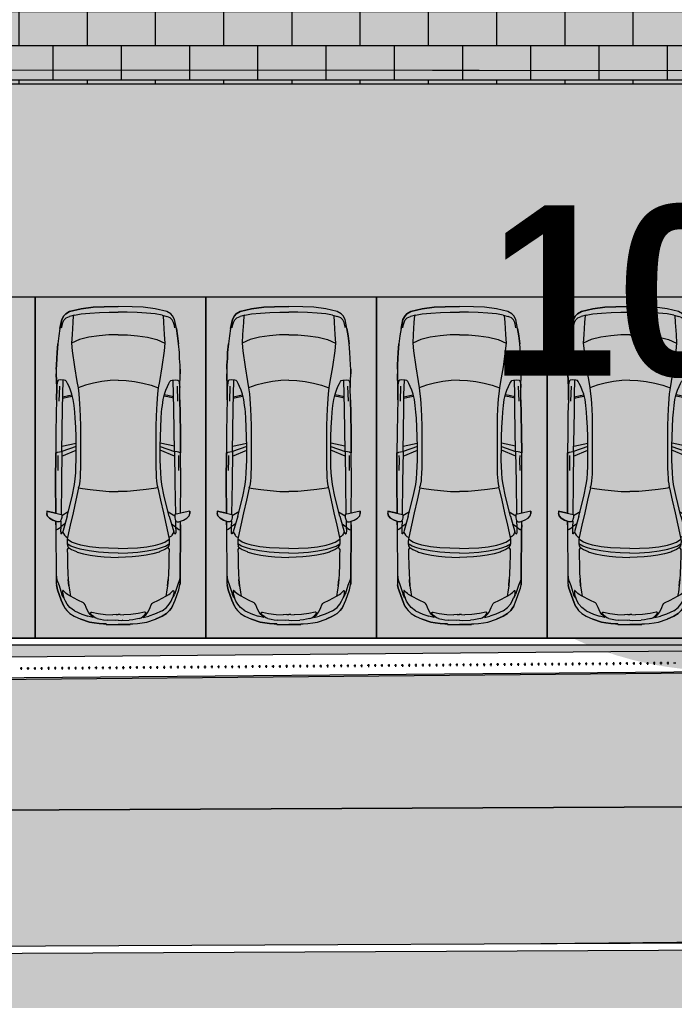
# Model space of a CAD drawing. Header units: millimetres. Extents: x -284281 to 1648660, y -821378 to -151356.
# Drawn here: x 449007 to 458603, y -275999 to -261619 of the extents above; entities that cross this region are included whole.
import ezdxf

# ---------------------------------------------------------------- set-up
doc = ezdxf.new("R2010")
doc.units = ezdxf.units.MM
doc.header["$MEASUREMENT"] = 0
doc.set_wipeout_variables(frame=1)
doc.linetypes.add('Wipeout_Contour', pattern=[1000, 0, -1000])
for name, color, linetype in [('Cars', 7, 'Continuous'), ('Divers - Dessin général', 7, 'Continuous'), ('Hachure', 7, 'Continuous'), ('Sols_ Dalles', 7, 'Continuous'), ('Structure - Murs extérieurs', 7, 'Continuous'), ('TopoAlt', 7, 'Continuous')]:
    doc.layers.add(name, color=color, linetype=linetype)
doc.styles.add('STYLE_GENERE_4', font='AGENCYB.TTF')

# ---------------------------------------------------------------- blocks, each defined once
blk = doc.blocks.new('Dalle_31_2', base_point=(360548, -295063))
at = {"linetype": 'Continuous', "lineweight": 0, "true_color": 0x6f6f6f}
h = blk.add_hatch(color=8, dxfattribs=at)
h.paths.add_polyline_path([(360548, -295063), (487920, -293827), (487920, -270903), (487463, -270903), (472886, -271041), (472886, -271062, 0.001346), (472886, -271073), (472897, -273095, -0.414214), (470908, -275106), (462184, -275106, -0.005189), (462131, -275116), (454148, -275196), (438771, -275253, -0.386553), (436573, -273475, -0.025189), (436562, -273329), (436569, -267730, -0.098562), (436800, -266944), (436817, -266952, -0.258849), (438655, -265606), (438653, -265587), (439337, -265587), (439337, -265687), (439337, -270687), (469237, -270687), (469237, -265687), (470908, -265687), (472605, -265687), (472605, -163738), (371863, -163738), (371863, -271041), (371883, -271041), (371883, -272001), (371883, -272001, -0.409427), (367883, -275935), (360548, -275935)])
h.paths.add_polyline_path([(377135, -260640), (373845, -260640), (373845, -248365), (373845, -243090), (373845, -242190), (377135, -242190)], flags=0)
h.paths.add_polyline_path([(380203, -193811), (380203, -171996), (431506, -171996), (464310, -171996), (464310, -262266), (464310, -262366), (438594, -262351), (437926, -262351), (436550, -262351), (436550, -189811), (412055, -189811), (412055, -201781), (412055, -204496), (415454, -204496), (415454, -208496), (415454, -218296), (405655, -218296), (405655, -222496), (415475, -222496), (415475, -260811), (380203, -260811), (380203, -230016)], flags=0)
h.paths.add_polyline_path([(381437, -269434, -0.090319), (381558, -268728, -0.201449), (382612, -267593, -0.104211), (383418, -267415), (384017, -267409, -0.104045), (384825, -267571, -0.238255), (385984, -268953, -0.055189), (386036, -269390), (386038, -269611), (386051, -270890), (385792, -271893, -0.267949), (384070, -272909), (383470, -272915, -0.193717), (382079, -272370, -0.070569), (381728, -271931, -0.131652), (381451, -270934)], flags=0)
h.paths.add_polyline_path([(392017, -273452), (392030, -267378, -0.380557), (394017, -265610), (394094, -265610), (394094, -270610), (409094, -270610), (409094, -265610), (414056, -265610, -0.414214), (415556, -267110), (415556, -273661, -0.345502), (413837, -275433), (394027, -275599, -0.415791), (392017, -273599)], flags=0)
h.paths.add_polyline_path([(424210, -271504, -0.134474), (423930, -270485), (423930, -268985, -0.414214), (425930, -266985), (426530, -266985, -0.414214), (428530, -268985), (428530, -270485, -0.12882), (428274, -271466, -0.270936), (426530, -272485), (425930, -272485, -0.26498)], flags=0)
at = {"color": 9, "linetype": 'Continuous', "lineweight": 5, "flags": 128}
blk.add_lwpolyline([(462131, -275116), (454148, -275196), (438771, -275253, -0.386553), (436573, -273475, -0.025189), (436562, -273329), (436569, -267730, -0.098562), (436800, -266944), (436817, -266952, -0.258849), (438655, -265606), (438653, -265587), (439337, -265587), (439337, -265687), (439337, -270687), (469237, -270687)], format="xyb", dxfattribs=at)
blk.add_lwpolyline([(380203, -193811), (380203, -230016), (380203, -260811), (415475, -260811), (415475, -222496), (405655, -222496), (405655, -218296), (415454, -218296), (415454, -208496), (415454, -204496), (412055, -204496), (412055, -201781), (412055, -189811), (436550, -189811), (436550, -262351), (437926, -262351), (438594, -262351), (464310, -262366), (464310, -262266), (464310, -171996), (431506, -171996), (380203, -171996)], close=True, dxfattribs=at)
blk = doc.blocks.new('Dalle_35_2', base_point=(449190, -270776))
at = {"linetype": 'Continuous', "lineweight": 0, "true_color": 0x90b349}
blk.add_hatch(color=55, dxfattribs=at).paths.add_polyline_path([(449190, -270776), (449163, -270776), (449185, -270786)])
at = {"color": 7, "linetype": 'Continuous', "lineweight": 5, "flags": 128}
blk.add_lwpolyline([(449190, -270776), (449163, -270776), (449185, -270786)], close=True, dxfattribs=at)
blk = doc.blocks.new('Dalle_36_2', base_point=(451923, -270776))
at = {"linetype": 'Continuous', "lineweight": 0, "true_color": 0x90b349}
blk.add_hatch(color=55, dxfattribs=at).paths.add_polyline_path([(451923, -270776), (451896, -270776), (451919, -270786)])
at = {"color": 7, "linetype": 'Continuous', "lineweight": 5, "flags": 128}
blk.add_lwpolyline([(451923, -270776), (451896, -270776), (451919, -270786)], close=True, dxfattribs=at)
blk = doc.blocks.new('Dalle_37_2', base_point=(454630, -270776))
at = {"linetype": 'Continuous', "lineweight": 0, "true_color": 0x90b349}
blk.add_hatch(color=55, dxfattribs=at).paths.add_polyline_path([(454630, -270776), (454652, -270786), (454657, -270776)])
at = {"color": 7, "linetype": 'Continuous', "lineweight": 5, "flags": 128}
blk.add_lwpolyline([(454630, -270776), (454652, -270786), (454657, -270776)], close=True, dxfattribs=at)
blk = doc.blocks.new('Dalle_38_2', base_point=(457390, -270776))
at = {"linetype": 'Continuous', "lineweight": 0, "true_color": 0x90b349}
blk.add_hatch(color=55, dxfattribs=at).paths.add_polyline_path([(457390, -270776), (457363, -270776), (457386, -270786)])
at = {"color": 7, "linetype": 'Continuous', "lineweight": 5, "flags": 128}
blk.add_lwpolyline([(457390, -270776), (457363, -270776), (457386, -270786)], close=True, dxfattribs=at)
blk = doc.blocks.new('Dalle_41_2', base_point=(436550, -253416))
at = {"layer": 'Sols_ Dalles', "linetype": 'Continuous', "lineweight": 0, "true_color": 0x2e271c}
blk.add_hatch(color=250, dxfattribs=at).paths.add_polyline_path([(436550, -253416), (436550, -262351), (464310, -262366), (464310, -253416), (462926, -253416), (462926, -261166), (450866, -261166), (450866, -259366), (449226, -259366), (449226, -261166), (437925, -261166), (437925, -257684), (439425, -257684), (439425, -256656), (437925, -256656), (437925, -253416)])
at = {"layer": 'Sols_ Dalles', "color": 250, "linetype": 'Continuous', "lineweight": 5, "true_color": 0x1f1f1f, "flags": 128}
blk.add_lwpolyline([(436550, -253416), (436550, -262351), (464310, -262366), (464310, -253416), (462926, -253416), (462926, -261166), (450866, -261166), (450866, -259366), (449226, -259366), (449226, -261166), (437925, -261166), (437925, -257684), (439425, -257684), (439425, -256656), (437925, -256656), (437925, -253416)], close=True, dxfattribs=at)
blk = doc.blocks.new('Dalle_44_2', base_point=(469237, -270787))
at = {"linetype": 'Continuous', "lineweight": 0, "true_color": 0x90b349}
blk.add_hatch(color=55, dxfattribs=at).paths.add_polyline_path([(469237, -270787), (439237, -270787), (439237, -273253), (469248, -273114), (469237, -271092), (469237, -271092, -0.001346), (469237, -271062), (469237, -271062)])
at = {"color": 7, "linetype": 'Continuous', "lineweight": 5, "flags": 128}
blk.add_lwpolyline([(469237, -270787), (439237, -270787), (439237, -273253), (469248, -273114), (469237, -271092), (469237, -271092, -0.001346), (469237, -271062), (469237, -271062)], format="xyb", close=True, dxfattribs=at)
blk = doc.blocks.new('Dalle_45_2', base_point=(436661, -273253))
at = {"layer": 'Sols_ Dalles', "linetype": 'Continuous', "lineweight": 0, "true_color": 0x2e271c}
blk.add_hatch(color=250, dxfattribs=at).paths.add_polyline_path([(436661, -273253, 0.415791), (438672, -275253), (470809, -275106, 0.414214), (472798, -273095), (472787, -271073, -0.001346), (472787, -271062), (472605, -271062), (472605, -267687), (472587, -267687), (472587, -265687), (469237, -265687), (469237, -270787), (469237, -271092), (469248, -273114), (439237, -273253), (439237, -270687), (439237, -265687), (438661, -265687, 0.258849), (436813, -267155, 0.098562), (436661, -267921)])
at = {"layer": 'Sols_ Dalles', "color": 250, "linetype": 'Continuous', "lineweight": 5, "true_color": 0x1f1f1f, "flags": 128}
blk.add_lwpolyline([(436661, -273253, 0.415791), (438672, -275253), (470809, -275106, 0.414214), (472798, -273095), (472787, -271073, -0.001346), (472787, -271062), (472605, -271062), (472605, -267687), (472587, -267687), (472587, -265687), (469237, -265687), (469237, -270787), (469237, -271092), (469248, -273114), (439237, -273253), (439237, -270687), (439237, -265687), (438661, -265687, 0.258849), (436813, -267155, 0.098562), (436661, -267921)], format="xyb", close=True, dxfattribs=at)
blk = doc.blocks.new('Mur_230_2', base_point=(436749, -271371))
at = {"color": 254, "linetype": 'Wipeout_Contour', "lineweight": 0, "ltscale": 2111898.299164728}
blk.add_wipeout([(436749, -271371), (469237, -271087), (469234, -270787), (436746, -271072)], dxfattribs=at).dxf.layer = 'TopoAlt'
at = {"layer": 'TopoAlt', "color": 190, "linetype": 'Continuous', "lineweight": 5, "true_color": 0x8002ff, "flags": 128}
for points in [[(469234, -270787), (436746, -271072)], [(436749, -271371), (469237, -271087)]]:
    blk.add_lwpolyline(points, dxfattribs=at)
blk = doc.blocks.new('Mur_235_2', base_point=(469237, -270787))
at = {"color": 254, "linetype": 'Wipeout_Contour', "lineweight": 0, "ltscale": 2115422.418738119}
blk.add_wipeout([(439337, -270787), (469137, -270787), (469137, -270687), (439337, -270687)], dxfattribs=at).dxf.layer = 'Structure - Murs extérieurs'
at = {"layer": 'Structure - Murs extérieurs', "color": 7, "linetype": 'Continuous', "lineweight": 5, "flags": 128}
for points in [[(469137, -270687), (439337, -270687)], [(439237, -270787), (469237, -270787)]]:
    blk.add_lwpolyline(points, dxfattribs=at)
blk = doc.blocks.new('Mur_242_2', base_point=(438672, -275253))
at = {"color": 254, "linetype": 'Wipeout_Contour', "lineweight": 0, "ltscale": 2126444.692493627}
blk.add_wipeout([(438672, -275353), (470809, -275206), (470809, -275106), (438672, -275253)], dxfattribs=at).dxf.layer = 'Structure - Murs extérieurs'
at = {"layer": 'Structure - Murs extérieurs', "color": 7, "linetype": 'Continuous', "lineweight": 5, "flags": 128}
for points in [[(470809, -275106), (438672, -275253)], [(438672, -275353), (470809, -275206)]]:
    blk.add_lwpolyline(points, dxfattribs=at)
blk = doc.blocks.new('Garde-corps_9_2')
at = {"color": 7, "linetype": 'Continuous', "lineweight": 5}
for p, q in [((454616, -271067), (454617, -271107)), ((454716, -271066), (454716, -271106)), ((454816, -271066), (454816, -271106)), ((454916, -271065), (454916, -271105)), ((455015, -271064), (455016, -271104)), ((455115, -271063), (455115, -271103)), ((455215, -271062), (455215, -271102)), ((455315, -271061), (455315, -271101)), ((455414, -271061), (455415, -271101)), ((455514, -271060), (455514, -271100)), ((455614, -271059), (455614, -271099)), ((455714, -271058), (455714, -271098)), ((455813, -271057), (455814, -271097)), ((455913, -271057), (455913, -271097)), ((456013, -271056), (456013, -271096)), ((456113, -271055), (456113, -271095)), ((456212, -271054), (456213, -271094)), ((456312, -271053), (456313, -271093)), ((456412, -271052), (456412, -271092)), ((456512, -271052), (456512, -271092)), ((456611, -271051), (456612, -271091)), ((456711, -271050), (456712, -271090)), ((456811, -271049), (456811, -271089)), ((456911, -271048), (456911, -271088)), ((457026, -271067), (456996, -271068)), ((457010, -271048), (457011, -271088)), ((457125, -271067), (457095, -271067)), ((457110, -271047), (457111, -271087)), ((457225, -271066), (457195, -271066)), ((457210, -271046), (457210, -271086)), ((457325, -271065), (457295, -271065)), ((457310, -271045), (457310, -271085)), ((457425, -271064), (457395, -271064)), ((457410, -271044), (457410, -271084)), ((457524, -271063), (457494, -271064)), ((457509, -271043), (457510, -271083)), ((457624, -271062), (457594, -271063)), ((457609, -271043), (457609, -271083)), ((457724, -271062), (457694, -271062)), ((457709, -271042), (457709, -271082)), ((457824, -271061), (457794, -271061)), ((457809, -271041), (457809, -271081)), ((457923, -271060), (457893, -271060)), ((457908, -271040), (457909, -271080)), ((458023, -271059), (457993, -271059)), ((458008, -271039), (458008, -271079)), ((458123, -271058), (458093, -271059)), ((458108, -271039), (458108, -271079)), ((458223, -271058), (458193, -271058)), ((458208, -271038), (458208, -271078)), ((458322, -271057), (458292, -271057)), ((458307, -271037), (458308, -271077)), ((458422, -271056), (458392, -271056)), ((458407, -271036), (458407, -271076)), ((458522, -271055), (458492, -271055)), ((458507, -271035), (458507, -271075)), ((458622, -271054), (458592, -271055)), ((449045, -271133), (449015, -271133)), ((449030, -271113), (449030, -271153)), ((449145, -271132), (449115, -271132)), ((449130, -271112), (449130, -271152)), ((449245, -271131), (449215, -271132)), ((449230, -271111), (449230, -271151)), ((449344, -271131), (449314, -271131)), ((449329, -271111), (449330, -271151)), ((449444, -271130), (449414, -271130)), ((449429, -271110), (449429, -271150)), ((449544, -271129), (449514, -271129)), ((449529, -271109), (449529, -271149)), ((449644, -271128), (449614, -271128)), ((449629, -271108), (449629, -271148)), ((449743, -271127), (449713, -271127)), ((449728, -271107), (449729, -271147)), ((449843, -271126), (449813, -271127)), ((449828, -271107), (449828, -271147)), ((449943, -271126), (449913, -271126)), ((449928, -271106), (449928, -271146)), ((450043, -271125), (450013, -271125)), ((450028, -271105), (450028, -271145)), ((450142, -271124), (450112, -271124)), ((450127, -271104), (450128, -271144)), ((450242, -271123), (450212, -271123)), ((450227, -271103), (450227, -271143)), ((450342, -271122), (450312, -271123)), ((450327, -271102), (450327, -271142)), ((450442, -271121), (450412, -271122)), ((450427, -271102), (450427, -271142)), ((450542, -271121), (450512, -271121)), ((450526, -271101), (450527, -271141)), ((450641, -271120), (450611, -271120)), ((450626, -271100), (450626, -271140)), ((450741, -271119), (450711, -271119)), ((450726, -271099), (450726, -271139)), ((450841, -271118), (450811, -271118)), ((450826, -271098), (450826, -271138)), ((450941, -271117), (450911, -271118)), ((450925, -271098), (450926, -271138)), ((451040, -271117), (451010, -271117)), ((451025, -271097), (451025, -271137)), ((451140, -271116), (451110, -271116)), ((451125, -271096), (451125, -271136)), ((451240, -271115), (451210, -271115)), ((451225, -271095), (451225, -271135)), ((451340, -271114), (451310, -271114)), ((451324, -271094), (451325, -271134)), ((451439, -271113), (451409, -271114)), ((451424, -271093), (451424, -271133)), ((451539, -271112), (451509, -271113)), ((451524, -271093), (451524, -271133)), ((451639, -271112), (451609, -271112)), ((451624, -271092), (451624, -271132)), ((451739, -271111), (451709, -271111)), ((451723, -271091), (451724, -271131)), ((451838, -271110), (451808, -271110)), ((451823, -271090), (451823, -271130)), ((451938, -271109), (451908, -271109)), ((451923, -271089), (451923, -271129)), ((452038, -271108), (452008, -271109)), ((452023, -271089), (452023, -271129)), ((452138, -271108), (452108, -271108)), ((452122, -271088), (452123, -271128)), ((452237, -271107), (452207, -271107)), ((452222, -271087), (452223, -271127)), ((452337, -271106), (452307, -271106)), ((452322, -271086), (452322, -271126)), ((452437, -271105), (452407, -271105)), ((452422, -271085), (452422, -271125)), ((452537, -271104), (452507, -271105)), ((452521, -271084), (452522, -271124)), ((452636, -271103), (452606, -271104)), ((452621, -271084), (452622, -271124)), ((452736, -271103), (452706, -271103)), ((452721, -271083), (452721, -271123)), ((452836, -271102), (452806, -271102)), ((452821, -271082), (452821, -271122)), ((452936, -271101), (452906, -271101)), ((452920, -271081), (452921, -271121)), ((453035, -271100), (453005, -271100)), ((453020, -271080), (453021, -271120)), ((453135, -271099), (453105, -271100)), ((453120, -271079), (453120, -271119)), ((453235, -271099), (453205, -271099)), ((453220, -271079), (453220, -271119)), ((453335, -271098), (453305, -271098)), ((453320, -271078), (453320, -271118)), ((453434, -271097), (453404, -271097)), ((453419, -271077), (453420, -271117)), ((453534, -271096), (453504, -271096)), ((453519, -271076), (453519, -271116)), ((453634, -271095), (453604, -271096)), ((453619, -271075), (453619, -271115)), ((453734, -271094), (453704, -271095)), ((453719, -271075), (453719, -271115)), ((453833, -271094), (453803, -271094)), ((453818, -271074), (453819, -271114)), ((453933, -271093), (453903, -271093)), ((453918, -271073), (453918, -271113)), ((454033, -271092), (454003, -271092)), ((454018, -271072), (454018, -271112)), ((454133, -271091), (454103, -271091)), ((454118, -271071), (454118, -271111)), ((454232, -271090), (454202, -271091)), ((454217, -271070), (454218, -271110)), ((454332, -271090), (454302, -271090)), ((454317, -271070), (454317, -271110)), ((454432, -271089), (454402, -271089)), ((454417, -271069), (454417, -271109)), ((454532, -271088), (454502, -271088)), ((454517, -271068), (454517, -271108)), ((454631, -271087), (454601, -271087)), ((454731, -271086), (454701, -271087)), ((454831, -271085), (454801, -271086)), ((454931, -271085), (454901, -271085)), ((455031, -271084), (455001, -271084)), ((455130, -271083), (455100, -271083)), ((455230, -271082), (455200, -271082)), ((455330, -271081), (455300, -271082)), ((455430, -271081), (455400, -271081)), ((455529, -271080), (455499, -271080)), ((455629, -271079), (455599, -271079)), ((455729, -271078), (455699, -271078)), ((455829, -271077), (455799, -271077)), ((455928, -271076), (455898, -271077)), ((456028, -271076), (455998, -271076)), ((456128, -271075), (456098, -271075)), ((456228, -271074), (456198, -271074)), ((456327, -271073), (456297, -271073)), ((456427, -271072), (456397, -271073)), ((456527, -271072), (456497, -271072)), ((456627, -271071), (456597, -271071)), ((456726, -271070), (456696, -271070)), ((456826, -271069), (456796, -271069)), ((456926, -271068), (456896, -271068))]:
    blk.add_line(p, q, dxfattribs=at)
blk = doc.blocks.new('Car 0025')
at = {"layer": 'Cars', "color": 7, "linetype": 'Continuous', "lineweight": 13}
for p, q in [((-557, 4638), (-724, 4595)), ((-724, 4595), (-557, 4638)), ((-380, 4659), (-557, 4638)), ((-557, 4638), (-380, 4659)), ((-220, 4667), (-380, 4659)), ((-380, 4659), (-220, 4667)), ((-12, 4670), (-220, 4667)), ((-220, 4667), (-12, 4670)), ((195, 4667), (-12, 4670)), ((195, 4667), (-12, 4670)), ((355, 4659), (195, 4667)), ((355, 4659), (195, 4667)), ((532, 4638), (355, 4659)), ((532, 4638), (355, 4659)), ((699, 4595), (532, 4638)), ((699, 4595), (532, 4638)), ((-839, 4479), (-866, 4350)), ((-866, 4350), (-839, 4479)), ((-808, 4534), (-839, 4479)), ((-839, 4479), (-808, 4534)), ((-823, 4435), (-804, 4474)), ((-781, 4563), (-808, 4534)), ((-808, 4534), (-781, 4563)), ((-804, 4474), (-775, 4504)), ((-724, 4595), (-781, 4563)), ((-781, 4563), (-724, 4595)), ((-775, 4504), (-726, 4526)), ((-654, 4545), (-726, 4526)), ((-670, 4541), (-677, 4436)), ((-654, 4545), (-556, 4561)), ((-556, 4561), (-428, 4573)), ((-428, 4573), (-288, 4582)), ((-288, 4582), (-145, 4586)), ((-145, 4586), (-12, 4588)), ((121, 4586), (-12, 4588)), ((264, 4582), (121, 4586)), ((404, 4573), (264, 4582)), ((531, 4561), (404, 4573)), ((630, 4545), (531, 4561)), ((630, 4545), (702, 4526)), ((646, 4541), (653, 4436)), ((757, 4563), (699, 4595)), ((757, 4563), (699, 4595)), ((751, 4504), (702, 4526)), ((780, 4474), (751, 4504)), ((784, 4534), (757, 4563)), ((784, 4534), (757, 4563)), ((799, 4435), (780, 4474)), ((815, 4479), (784, 4534)), ((815, 4479), (784, 4534)), ((841, 4350), (815, 4479)), ((841, 4350), (815, 4479)), ((-866, 4350), (-883, 4241)), ((-866, 4350), (-883, 4241)), ((-842, 4360), (-835, 4394)), ((-835, 4394), (-823, 4435)), ((-677, 4436), (-688, 4260)), ((653, 4436), (664, 4260)), ((811, 4394), (799, 4435)), ((817, 4360), (811, 4394)), ((859, 4241), (841, 4350)), ((841, 4350), (859, 4241)), ((-883, 4241), (-897, 4123)), ((-883, 4241), (-897, 4123)), ((-883, 4241), (-883, 4241)), ((-688, 4260), (-696, 4135)), ((-579, 4185), (-696, 4134)), ((-441, 4220), (-579, 4185)), ((-293, 4242), (-441, 4220)), ((-147, 4253), (-293, 4242)), ((-12, 4257), (-147, 4253)), ((-12, 4257), (123, 4253)), ((123, 4253), (269, 4242)), ((269, 4242), (417, 4220)), ((417, 4220), (555, 4185)), ((555, 4185), (672, 4134)), ((664, 4260), (672, 4135)), ((873, 4123), (859, 4241)), ((859, 4241), (873, 4123)), ((-897, 4123), (-908, 3995)), ((-908, 3995), (-897, 4123)), ((-696, 4135), (-685, 4019)), ((672, 4135), (661, 4019)), ((884, 3995), (873, 4123)), ((884, 3995), (873, 4123)), ((-912, 3906), (-918, 3810)), ((-918, 3810), (-912, 3906)), ((-908, 3995), (-912, 3906)), ((-912, 3906), (-908, 3995)), ((-685, 4019), (-652, 3787)), ((661, 4019), (628, 3787)), ((888, 3906), (884, 3995)), ((888, 3906), (884, 3995)), ((894, 3810), (888, 3906)), ((894, 3810), (888, 3906)), ((-918, 3810), (-920, 3752)), ((-920, 3752), (-918, 3810)), ((-920, 3752), (-920, 3684)), ((-920, 3752), (-920, 3684)), ((-652, 3787), (-616, 3571)), ((628, 3787), (592, 3571)), ((896, 3752), (894, 3810)), ((896, 3752), (894, 3810)), ((896, 3684), (896, 3752)), ((896, 3752), (896, 3684)), ((-920, 3684), (-913, 3481)), ((-913, 3481), (-920, 3684)), ((889, 3481), (896, 3684)), ((889, 3481), (896, 3684)), ((-913, 3481), (-915, 3300)), ((-915, 3300), (-913, 3481)), ((-912, 3519), (-913, 3481)), ((-907, 3551), (-912, 3519)), ((-899, 3579), (-907, 3551)), ((-886, 3589), (-899, 3579)), ((-855, 3594), (-886, 3589)), ((-874, 3502), (-882, 3281)), ((-805, 3593), (-855, 3594)), ((-824, 3378), (-818, 3593)), ((-782, 3585), (-805, 3593)), ((-769, 3570), (-782, 3585)), ((-754, 3544), (-769, 3570)), ((-733, 3500), (-754, 3544)), ((-710, 3443), (-733, 3500)), ((-616, 3571), (-601, 3478)), ((-493, 3517), (-601, 3478)), ((-601, 3478), (-589, 3391)), ((-375, 3548), (-493, 3517)), ((-252, 3570), (-375, 3548)), ((-130, 3584), (-252, 3570)), ((-12, 3589), (-130, 3584)), ((-12, 3589), (105, 3584)), ((105, 3584), (228, 3570)), ((228, 3570), (351, 3548)), ((351, 3548), (469, 3517)), ((469, 3517), (576, 3478)), ((576, 3478), (565, 3391)), ((592, 3571), (576, 3478)), ((685, 3443), (709, 3500)), ((709, 3500), (730, 3544)), ((730, 3544), (745, 3570)), ((745, 3570), (758, 3585)), ((758, 3585), (781, 3593)), ((781, 3593), (831, 3594)), ((800, 3378), (794, 3593)), ((831, 3594), (862, 3589)), ((850, 3502), (858, 3281)), ((862, 3589), (875, 3579)), ((875, 3579), (883, 3551)), ((883, 3551), (888, 3519)), ((888, 3519), (889, 3481)), ((891, 3300), (889, 3481)), ((891, 3300), (889, 3481)), ((-827, 3170), (-824, 3378)), ((-825, 3329), (-740, 3346)), ((-824, 3348), (-740, 3365)), ((-740, 3365), (-688, 3375)), ((-740, 3346), (-683, 3357)), ((-690, 3386), (-710, 3443)), ((-670, 3308), (-690, 3386)), ((-659, 3221), (-670, 3308)), ((-589, 3391), (-582, 3317)), ((-582, 3317), (-577, 3243)), ((558, 3317), (553, 3243)), ((565, 3391), (558, 3317)), ((635, 3221), (646, 3308)), ((646, 3308), (666, 3386)), ((716, 3346), (659, 3357)), ((716, 3365), (663, 3375)), ((666, 3386), (685, 3443)), ((800, 3348), (716, 3365)), ((800, 3329), (716, 3346)), ((803, 3170), (800, 3378)), ((-915, 3300), (-920, 3097)), ((-915, 3300), (-920, 3097)), ((-832, 2860), (-827, 3170)), ((-653, 3171), (-659, 3221)), ((-648, 3119), (-653, 3171)), ((-577, 3243), (-573, 3166)), ((-573, 3166), (-568, 3058)), ((549, 3166), (544, 3058)), ((553, 3243), (549, 3166)), ((624, 3119), (629, 3171)), ((629, 3171), (635, 3221)), ((808, 2860), (803, 3170)), ((895, 3097), (891, 3300)), ((891, 3300), (895, 3097)), ((-920, 3097), (-924, 2814)), ((-920, 3097), (-924, 2814)), ((-642, 3031), (-648, 3119)), ((-635, 2903), (-642, 3031)), ((-568, 3058), (-564, 2920)), ((544, 3058), (540, 2920)), ((611, 2903), (618, 3031)), ((618, 3031), (624, 3119)), ((900, 2814), (895, 3097)), ((895, 3097), (900, 2814)), ((-630, 2760), (-635, 2903)), ((-564, 2920), (-564, 2317)), ((540, 2920), (540, 2317)), ((606, 2760), (611, 2903)), ((-924, 2814), (-927, 2523)), ((-924, 2814), (-927, 2523)), ((-837, 2545), (-832, 2860)), ((-628, 2616), (-630, 2760)), ((604, 2616), (606, 2760)), ((813, 2545), (808, 2860)), ((903, 2523), (900, 2814)), ((900, 2814), (903, 2523)), ((-628, 2616), (-837, 2546)), ((-836, 2622), (-629, 2665)), ((-627, 2418), (-628, 2616)), ((603, 2418), (604, 2616)), ((604, 2616), (813, 2546)), ((811, 2622), (605, 2665)), ((-927, 2523), (-929, 2090)), ((-929, 2090), (-927, 2523)), ((-927, 2523), (-905, 2532)), ((-905, 2532), (-903, 2533)), ((-903, 2533), (-900, 2534)), ((-900, 2534), (-874, 2538)), ((-897, 2488), (-896, 2426)), ((-874, 2538), (-837, 2545)), ((-837, 2545), (-843, 2088)), ((-838, 2476), (-628, 2565)), ((814, 2476), (604, 2565)), ((813, 2545), (819, 2088)), ((850, 2538), (813, 2545)), ((876, 2534), (850, 2538)), ((873, 2488), (871, 2426)), ((879, 2533), (876, 2534)), ((881, 2532), (879, 2533)), ((903, 2523), (881, 2532)), ((905, 2090), (903, 2523)), ((905, 2090), (903, 2523)), ((-896, 2426), (-898, 2267)), ((-635, 2232), (-631, 2324)), ((-631, 2324), (-627, 2418)), ((-564, 2317), (-568, 2213)), ((540, 2317), (544, 2213)), ((606, 2324), (603, 2418)), ((611, 2232), (606, 2324)), ((871, 2426), (874, 2267)), ((-641, 2145), (-635, 2232)), ((-570, 2164), (-574, 2117)), ((-568, 2213), (-570, 2164)), ((544, 2213), (546, 2164)), ((546, 2164), (550, 2117)), ((617, 2145), (611, 2232)), ((-929, 2090), (-926, 1640)), ((-926, 1640), (-929, 2090)), ((-843, 2088), (-850, 1622)), ((-687, 1883), (-652, 2062)), ((-652, 2062), (-641, 2145)), ((-592, 2010), (-589, 2025)), ((-580, 2070), (-589, 2025)), ((-589, 2025), (-588, 2025)), ((-574, 2117), (-580, 2070)), ((550, 2117), (556, 2070)), ((556, 2070), (564, 2025)), ((565, 2025), (564, 2025)), ((568, 2010), (565, 2025)), ((628, 2062), (617, 2145)), ((663, 1883), (628, 2062)), ((819, 2088), (826, 1622)), ((902, 1640), (905, 2090)), ((902, 1640), (905, 2090)), ((-760, 1595), (-687, 1883)), ((-592, 2010), (-632, 1830)), ((-592, 2010), (-533, 2000)), ((-533, 2000), (-424, 1986)), ((-424, 1986), (-287, 1971)), ((-287, 1971), (-143, 1960)), ((-143, 1960), (-12, 1956)), ((119, 1960), (-12, 1956)), ((263, 1971), (119, 1960)), ((400, 1986), (263, 1971)), ((509, 2000), (400, 1986)), ((568, 2010), (509, 2000)), ((568, 2010), (608, 1830)), ((735, 1595), (663, 1883)), ((-632, 1830), (-674, 1646)), ((608, 1830), (650, 1646)), ((-926, 1640), (-1060, 1671)), ((-1060, 1671), (-1060, 1637)), ((-1060, 1671), (-888, 1631)), ((-1060, 1671), (-1060, 1637)), ((-1060, 1637), (-1051, 1599)), ((-1051, 1599), (-1060, 1637)), ((-1051, 1599), (-1019, 1567)), ((-1019, 1567), (-1051, 1599)), ((-888, 1631), (-865, 1626)), ((-865, 1626), (-840, 1620)), ((-743, 1660), (-840, 1600)), ((-840, 1620), (-840, 1575)), ((-760, 1595), (-825, 1368)), ((-674, 1646), (-715, 1465)), ((650, 1646), (691, 1465)), ((719, 1660), (816, 1600)), ((735, 1595), (801, 1368)), ((840, 1626), (816, 1620)), ((816, 1620), (816, 1575)), ((864, 1631), (840, 1626)), ((1036, 1671), (864, 1631)), ((1036, 1671), (902, 1640)), ((995, 1567), (1027, 1599)), ((995, 1567), (1027, 1599)), ((1027, 1599), (1036, 1637)), ((1027, 1599), (1036, 1637)), ((1036, 1637), (1036, 1671)), ((1036, 1671), (1036, 1637)), ((-1019, 1567), (-969, 1537)), ((-969, 1537), (-1019, 1567)), ((-969, 1537), (-926, 1523)), ((-903, 1515), (-969, 1537)), ((-926, 1523), (-926, 1468)), ((-926, 1468), (-926, 1523)), ((-926, 1468), (-925, 1390)), ((-926, 1468), (-925, 1390)), ((-875, 1515), (-903, 1515)), ((-864, 1520), (-875, 1515)), ((-856, 1528), (-864, 1520)), ((-851, 1522), (-859, 1526)), ((-847, 1548), (-856, 1528)), ((-851, 1522), (-854, 1438)), ((-792, 1482), (-854, 1438)), ((-840, 1575), (-847, 1548)), ((-715, 1465), (-755, 1282)), ((691, 1465), (731, 1282)), ((768, 1482), (830, 1438)), ((816, 1575), (822, 1548)), ((822, 1548), (832, 1528)), ((827, 1522), (834, 1526)), ((827, 1522), (830, 1438)), ((832, 1528), (840, 1520)), ((840, 1520), (850, 1515)), ((850, 1515), (878, 1515)), ((878, 1515), (944, 1537)), ((900, 1390), (902, 1468)), ((902, 1468), (900, 1390)), ((902, 1523), (944, 1537)), ((902, 1468), (902, 1523)), ((902, 1468), (902, 1523)), ((944, 1537), (995, 1567)), ((944, 1537), (995, 1567)), ((-901, 1401), (-925, 1390)), ((-925, 1390), (-921, 735)), ((-925, 1390), (-921, 735)), ((-879, 1418), (-901, 1401)), ((-854, 1438), (-879, 1418)), ((-854, 1438), (-856, 1376)), ((-856, 1376), (-855, 1353)), ((-855, 1353), (-854, 1348)), ((-854, 1348), (-851, 1342)), ((-848, 1339), (-851, 1342)), ((-844, 1339), (-848, 1339)), ((-840, 1341), (-844, 1339)), ((-840, 1341), (-837, 1346)), ((-837, 1346), (-832, 1354)), ((-832, 1354), (-825, 1368)), ((-825, 1368), (-814, 1342)), ((-814, 1342), (-800, 1320)), ((-800, 1320), (-791, 1309)), ((-791, 1309), (-781, 1298)), ((-781, 1298), (-755, 1282)), ((757, 1298), (731, 1282)), ((767, 1309), (757, 1298)), ((776, 1320), (767, 1309)), ((789, 1342), (776, 1320)), ((801, 1368), (789, 1342)), ((808, 1354), (801, 1368)), ((813, 1346), (808, 1354)), ((816, 1341), (813, 1346)), ((816, 1341), (820, 1339)), ((820, 1339), (823, 1339)), ((823, 1339), (827, 1342)), ((830, 1348), (827, 1342)), ((830, 1438), (855, 1418)), ((830, 1438), (832, 1376)), ((831, 1353), (830, 1348)), ((832, 1376), (831, 1353)), ((855, 1418), (877, 1401)), ((877, 1401), (900, 1390)), ((896, 735), (900, 1390)), ((900, 1390), (896, 735)), ((-759, 1258), (-761, 1227)), ((-761, 1227), (-760, 1192)), ((-704, 1158), (-760, 1192)), ((-760, 1192), (-752, 1158)), ((-755, 1282), (-759, 1258)), ((-694, 1217), (-759, 1258)), ((-755, 1282), (-755, 1282)), ((-752, 1158), (-752, 1158)), ((-738, 1139), (-752, 1158)), ((-634, 1131), (-704, 1158)), ((-625, 1191), (-694, 1217)), ((-560, 1172), (-625, 1191)), ((-434, 1149), (-560, 1172)), ((410, 1149), (536, 1172)), ((536, 1172), (601, 1191)), ((601, 1191), (670, 1217)), ((609, 1131), (680, 1158)), ((670, 1217), (735, 1258)), ((680, 1158), (736, 1192)), ((714, 1139), (728, 1158)), ((736, 1192), (728, 1158)), ((728, 1158), (728, 1158)), ((731, 1282), (735, 1258)), ((731, 1282), (731, 1282)), ((735, 1258), (737, 1227)), ((737, 1227), (736, 1192)), ((-738, 1139), (-758, 1108)), ((-758, 1108), (-756, 1025)), ((-756, 1025), (-756, 1025)), ((-756, 1025), (-753, 878)), ((-738, 1139), (-738, 1139)), ((-738, 1139), (-694, 1109)), ((-694, 1109), (-624, 1076)), ((-568, 1112), (-634, 1131)), ((-624, 1076), (-611, 1071)), ((-611, 1071), (-520, 1044)), ((-439, 1087), (-568, 1112)), ((-520, 1044), (-421, 1023)), ((-299, 1069), (-439, 1087)), ((-296, 1133), (-434, 1149)), ((-421, 1023), (-316, 1008)), ((-316, 1008), (-218, 999)), ((-154, 1059), (-299, 1069)), ((-153, 1125), (-296, 1133)), ((-12, 1056), (-154, 1059)), ((-12, 1122), (-153, 1125)), ((-12, 1122), (129, 1125)), ((-12, 1056), (130, 1059)), ((129, 1125), (271, 1133)), ((130, 1059), (275, 1069)), ((292, 1008), (194, 999)), ((271, 1133), (410, 1149)), ((275, 1069), (415, 1087)), ((397, 1023), (292, 1008)), ((496, 1044), (397, 1023)), ((415, 1087), (544, 1112)), ((587, 1071), (496, 1044)), ((544, 1112), (609, 1131)), ((600, 1076), (587, 1071)), ((670, 1109), (600, 1076)), ((714, 1139), (670, 1109)), ((714, 1139), (714, 1139)), ((714, 1139), (734, 1108)), ((732, 1025), (729, 878)), ((734, 1108), (732, 1025)), ((732, 1025), (732, 1025)), ((-753, 878), (-749, 757)), ((-218, 999), (-120, 994)), ((-120, 994), (-12, 992)), ((96, 994), (-12, 992)), ((194, 999), (96, 994)), ((729, 878), (725, 757)), ((-921, 735), (-921, 684)), ((-921, 735), (-921, 684)), ((-921, 735), (-911, 661)), ((-749, 757), (-744, 670)), ((725, 757), (720, 670)), ((896, 735), (887, 661)), ((896, 684), (896, 735)), ((896, 735), (896, 684)), ((-921, 684), (-921, 646)), ((-921, 684), (-921, 646)), ((-921, 646), (-920, 612)), ((-921, 646), (-920, 612)), ((-920, 612), (-917, 588)), ((-920, 612), (-917, 588)), ((-917, 588), (-907, 541)), ((-907, 541), (-917, 588)), ((-911, 661), (-879, 579)), ((-900, 632), (-900, 631)), ((-879, 579), (-838, 449)), ((-744, 670), (-736, 573)), ((-736, 573), (-744, 670)), ((720, 670), (711, 573)), ((711, 573), (720, 670)), ((855, 579), (813, 449)), ((887, 661), (855, 579)), ((875, 632), (875, 631)), ((883, 541), (893, 588)), ((883, 541), (893, 588)), ((893, 588), (896, 612)), ((896, 612), (893, 588)), ((896, 646), (896, 684)), ((896, 684), (896, 646)), ((896, 612), (896, 646)), ((896, 646), (896, 612)), ((-907, 541), (-900, 515)), ((-900, 515), (-907, 541)), ((-900, 515), (-846, 366)), ((-846, 366), (-900, 515)), ((-825, 423), (-838, 449)), ((-825, 505), (-827, 493)), ((-827, 493), (-826, 480)), ((-826, 480), (-825, 465)), ((-820, 506), (-825, 505)), ((-825, 465), (-819, 434)), ((-815, 504), (-820, 506)), ((-819, 434), (-813, 414)), ((-804, 490), (-815, 504)), ((-791, 476), (-804, 490)), ((-774, 461), (-791, 476)), ((-756, 448), (-774, 461)), ((-712, 423), (-756, 448)), ((-736, 573), (-722, 480)), ((-722, 480), (-712, 423)), ((698, 480), (687, 423)), ((687, 423), (731, 448)), ((711, 573), (698, 480)), ((731, 448), (749, 461)), ((749, 461), (766, 476)), ((766, 476), (780, 490)), ((780, 490), (791, 504)), ((795, 434), (789, 414)), ((791, 504), (796, 506)), ((801, 465), (795, 434)), ((796, 506), (800, 505)), ((800, 505), (803, 493)), ((802, 480), (801, 465)), ((801, 423), (813, 449)), ((803, 493), (802, 480)), ((822, 366), (876, 515)), ((822, 366), (876, 515)), ((876, 515), (883, 541)), ((876, 515), (883, 541)), ((-846, 366), (-809, 279)), ((-809, 279), (-846, 366)), ((-815, 408), (-825, 423)), ((-807, 399), (-815, 408)), ((-813, 414), (-807, 399)), ((-786, 349), (-807, 399)), ((-759, 304), (-786, 349)), ((-719, 259), (-759, 304)), ((-602, 367), (-712, 423)), ((-519, 328), (-602, 367)), ((-509, 317), (-519, 328)), ((-496, 295), (-509, 317)), ((-480, 257), (-496, 295)), ((456, 257), (472, 295)), ((472, 295), (485, 317)), ((485, 317), (495, 328)), ((495, 328), (578, 367)), ((578, 367), (687, 423)), ((695, 259), (735, 304)), ((735, 304), (762, 349)), ((762, 349), (783, 399)), ((789, 414), (783, 399)), ((783, 399), (791, 408)), ((785, 279), (822, 366)), ((785, 279), (822, 366)), ((791, 408), (801, 423)), ((-809, 279), (-788, 243)), ((-809, 279), (-788, 243)), ((-788, 243), (-764, 212)), ((-788, 243), (-764, 212)), ((-764, 212), (-719, 170)), ((-764, 212), (-719, 170)), ((-654, 208), (-719, 259)), ((-719, 170), (-655, 131)), ((-719, 170), (-655, 131)), ((-654, 208), (-546, 161)), ((-546, 161), (-459, 131)), ((-465, 223), (-480, 257)), ((-447, 190), (-465, 223)), ((-422, 153), (-447, 190)), ((-396, 128), (-422, 153)), ((-417, 180), (-414, 184)), ((-416, 169), (-417, 180)), ((-393, 142), (-416, 169)), ((-414, 184), (-407, 188)), ((-407, 188), (-398, 188)), ((-398, 188), (-307, 169)), ((-307, 169), (-196, 155)), ((-196, 155), (-93, 148)), ((-42, 153), (-93, 148)), ((-42, 153), (-11, 153)), ((18, 153), (-13, 153)), ((18, 153), (69, 148)), ((172, 155), (69, 148)), ((283, 169), (172, 155)), ((374, 188), (283, 169)), ((369, 142), (392, 169)), ((371, 128), (397, 153)), ((383, 188), (374, 188)), ((390, 184), (383, 188)), ((392, 180), (390, 184)), ((392, 169), (392, 180)), ((397, 153), (423, 190)), ((423, 190), (441, 223)), ((522, 161), (435, 131)), ((441, 223), (456, 257)), ((630, 208), (522, 161)), ((630, 208), (695, 259)), ((631, 131), (695, 170)), ((695, 170), (631, 131)), ((695, 170), (740, 212)), ((740, 212), (695, 170)), ((740, 212), (764, 243)), ((764, 243), (740, 212)), ((764, 243), (785, 279)), ((785, 279), (764, 243)), ((-655, 131), (-558, 84)), ((-655, 131), (-558, 84)), ((-558, 84), (-431, 42)), ((-431, 42), (-558, 84)), ((-379, 113), (-459, 131)), ((-431, 42), (-365, 31)), ((-365, 31), (-431, 42)), ((-379, 113), (-396, 128)), ((-349, 107), (-393, 142)), ((-365, 31), (-293, 24)), ((-293, 24), (-365, 31)), ((-320, 95), (-349, 107)), ((-320, 95), (-297, 89)), ((-297, 89), (-271, 84)), ((-293, 24), (-225, 20)), ((-225, 20), (-293, 24)), ((-271, 84), (-226, 78)), ((-226, 78), (-174, 74)), ((-225, 20), (-188, 19)), ((-188, 19), (-225, 20)), ((-188, 19), (-188, 8)), ((-188, 8), (-188, 19)), ((-188, 8), (164, 8)), ((-188, 8), (-12, 8)), ((-55, 69), (-174, 74)), ((-73, 70), (-73, 70)), ((-12, 70), (-55, 69)), ((-12, 70), (31, 69)), ((164, 8), (-12, 8)), ((31, 69), (150, 74)), ((49, 70), (48, 70)), ((202, 78), (150, 74)), ((164, 19), (201, 20)), ((164, 19), (201, 20)), ((164, 8), (164, 19)), ((164, 8), (164, 19)), ((201, 20), (269, 24)), ((201, 20), (269, 24)), ((247, 84), (202, 78)), ((273, 89), (247, 84)), ((269, 24), (341, 31)), ((269, 24), (341, 31)), ((296, 95), (273, 89)), ((296, 95), (324, 107)), ((324, 107), (369, 142)), ((341, 31), (407, 42)), ((341, 31), (407, 42)), ((355, 113), (435, 131)), ((355, 113), (371, 128)), ((407, 42), (534, 84)), ((407, 42), (534, 84)), ((534, 84), (631, 131)), ((631, 131), (534, 84))]:
    blk.add_line(p, q, dxfattribs=at)

msp = doc.modelspace()

# ---------------------------------------------------------------- hatches: boundary and pattern name
at = {"linetype": 'Continuous', "lineweight": 5}
h = msp.add_hatch(dxfattribs=at)
h.set_pattern_fill('PANNEAU_100X50_0002', color=9, style=0, pattern_type=2)
h.set_pattern_definition([(0, (0, 0), (0, 500), []), (90, (0, 0), (-1000, 0), [500, -500]), (90, (500, 500), (-1000, 0), [500, -500])])
h.paths.add_polyline_path([(436505.06106, -262550.57129), (436505.06106, -255066.55709), (436525.06106, -255066.55709), (436525.06106, -253415.57129), (437925.06106, -253415.57129), (437925.06106, -256655.57129), (439725.06106, -256655.57129), (439725.06106, -257683.65976), (437925.06106, -257683.65976), (437925.06106, -261165.57129), (449225.55265, -261165.57129), (449225.55265, -259365.57129), (450865.55265, -259365.57129), (450865.55265, -261165.57129), (462925.55265, -261165.57129), (462925.55265, -253415.57129), (464325.55265, -253415.57129), (464325.55265, -262465.57129), (464309.56388, -262465.57129), (462925.55265, -262565.57129), (439325.55265, -262565.57129), (436549.58703, -262565.57129), (436549.58703, -262550.57129)])

# ---------------------------------------------------------------- linework, layer by layer
at = {"color": 7, "linetype": 'Continuous', "lineweight": 5, "flags": 128}
msp.add_lwpolyline([(436505.06106, -262550.57129), (436505.06106, -255066.55709), (436525.06106, -255066.55709), (436525.06106, -253415.57129), (437925.06106, -253415.57129), (437925.06106, -256655.57129), (439725.06106, -256655.57129), (439725.06106, -257683.65976), (437925.06106, -257683.65976), (437925.06106, -261165.57129), (449225.55265, -261165.57129), (449225.55265, -259365.57129), (450865.55265, -259365.57129), (450865.55265, -261165.57129), (462925.55265, -261165.57129), (462925.55265, -253415.57129), (464325.55265, -253415.57129), (464325.55265, -262465.57129), (464309.56388, -262465.57129), (462925.55265, -262565.57129), (439325.55265, -262565.57129), (436549.58703, -262565.57129), (436549.58703, -262550.57129)], close=True, dxfattribs=at)

# ---------------------------------------------------------------- block references
at = {"color": 9, "linetype": 'Continuous', "lineweight": 5}
msp.add_blockref('Dalle_31_2', (360547.96118, -295062.57111), dxfattribs=at)
at = {"color": 7, "linetype": 'Continuous', "lineweight": 5}
for name, p in [('Dalle_35_2', (449189.71133, -270775.93551)), ('Dalle_36_2', (451923.23584, -270775.93551)), ('Dalle_37_2', (454629.70901, -270775.93551)), ('Dalle_38_2', (457390.28486, -270775.93551)), ('Dalle_44_2', (469237.08765, -270787.35355))]:
    msp.add_blockref(name, p, dxfattribs=at)
at = {"layer": 'Cars', "color": 7, "linetype": 'Continuous', "lineweight": 5, "zscale": 1000}
for p in [(450464.00639, -270495.78396), (452964.00639, -270495.78396), (455464.00639, -270495.78396), (457964.00639, -270495.78396)]:
    msp.add_blockref('Car 0025', p, dxfattribs=at)
at = {"layer": 'Sols_ Dalles', "color": 250, "linetype": 'Continuous', "lineweight": 5, "true_color": 0x1f1f1f}
for name, p in [('Dalle_41_2', (436549.58703, -253415.57129)), ('Dalle_45_2', (436660.82857, -273253.26877))]:
    msp.add_blockref(name, p, dxfattribs=at)

# ---------------------------------------------------------------- texts
at = {"layer": 'Hachure', "color": 14, "linetype": 'Continuous', "lineweight": 5, "true_color": 0xa40f02, "insert": (459244.66934, -265607.87283), "char_height": 2500, "attachment_point": 5, "style": 'STYLE_GENERE_4'}
msp.add_mtext('\\A1;{\\pqc;\\fAgency FB|b1|i0|c0|p34;10\\fAgency FB|b1|i0|c0|p34;m}', dxfattribs=at)

# ---------------------------------------------------------------- next in the draw order: block references
at = {"layer": 'Structure - Murs extérieurs', "color": 211, "lineweight": 5, "true_color": 0xfe55ff}
msp.add_blockref('Mur_242_2', (438671.5946, -275253.23979), dxfattribs=at)
at = {"layer": 'TopoAlt', "color": 211, "lineweight": 5, "true_color": 0xfe55ff}
msp.add_blockref('Mur_230_2', (436749.10057, -271371.49266), dxfattribs=at)

# ---------------------------------------------------------------- next in the draw order: block references
at = {"color": 7, "linetype": 'Continuous', "lineweight": 5}
msp.add_blockref('Garde-corps_9_2', (0, 0), dxfattribs=at)
at = {"layer": 'Structure - Murs extérieurs', "color": 211, "lineweight": 5, "true_color": 0xfe55ff}
msp.add_blockref('Mur_235_2', (469237.08765, -270787.29219), dxfattribs=at)

# ---------------------------------------------------------------- next in the draw order: hatches: boundary and pattern name
at = {"linetype": 'Continuous', "lineweight": 0, "true_color": 0xa7a7a7}
msp.add_hatch(color=253, dxfattribs=at).paths.add_polyline_path([(454245.94339, -266165.48622, 1), (464245.94339, -266165.48622, 1)])

# ---------------------------------------------------------------- next in the draw order: linework, layer by layer
at = {"color": 253, "linetype": 'Continuous', "lineweight": 5, "true_color": 0x9f9f9f, "flags": 128}
msp.add_lwpolyline([(469237.08765, -265687.29374), (469237.08765, -271062.25464), (469237.10258, -271062.25464, 0.001345761), (469237.18299, -271092.12915), (469237.24847, -271092.1288), (469248.13422, -273114.34105), (439237.08765, -273253.26877), (439237.08765, -265687.29374)], format="xyb", dxfattribs=at)
at = {"color": 255, "linetype": 'Continuous', "lineweight": 5, "flags": 128}
for points in [[(446737.08765, -265687.29374), (446737.08765, -270687.29374), (449237.08765, -270687.29374), (449237.08765, -265687.29374)], [(449237.08765, -265687.29374), (449237.08765, -270687.29374), (451737.08765, -270687.29374), (451737.08765, -265687.29374)], [(451737.08765, -265687.29374), (451737.08765, -270687.29374), (454237.08765, -270687.29374), (454237.08765, -265687.29374)], [(454237.08765, -265687.29374), (454237.08765, -270687.29374), (456737.08765, -270687.29374), (456737.08765, -265687.29374)], [(456737.08765, -265687.29374), (456737.08765, -270687.29374), (459237.08765, -270687.29374), (459237.08765, -265687.29374)]]:
    msp.add_lwpolyline(points, close=True, dxfattribs=at)
at = {"layer": 'Divers - Dessin général', "color": 14, "linetype": 'Continuous', "lineweight": 5, "true_color": 0x990000}
msp.add_lwpolyline([(472905.19537, -163437.63526), (472885.81291, -271067.6377), (371555.90712, -272027.63374), (371538.53709, -197317.63509), (371535.19488, -163437.63526)], close=True, dxfattribs=at)

doc.saveas('drawing.dxf')
